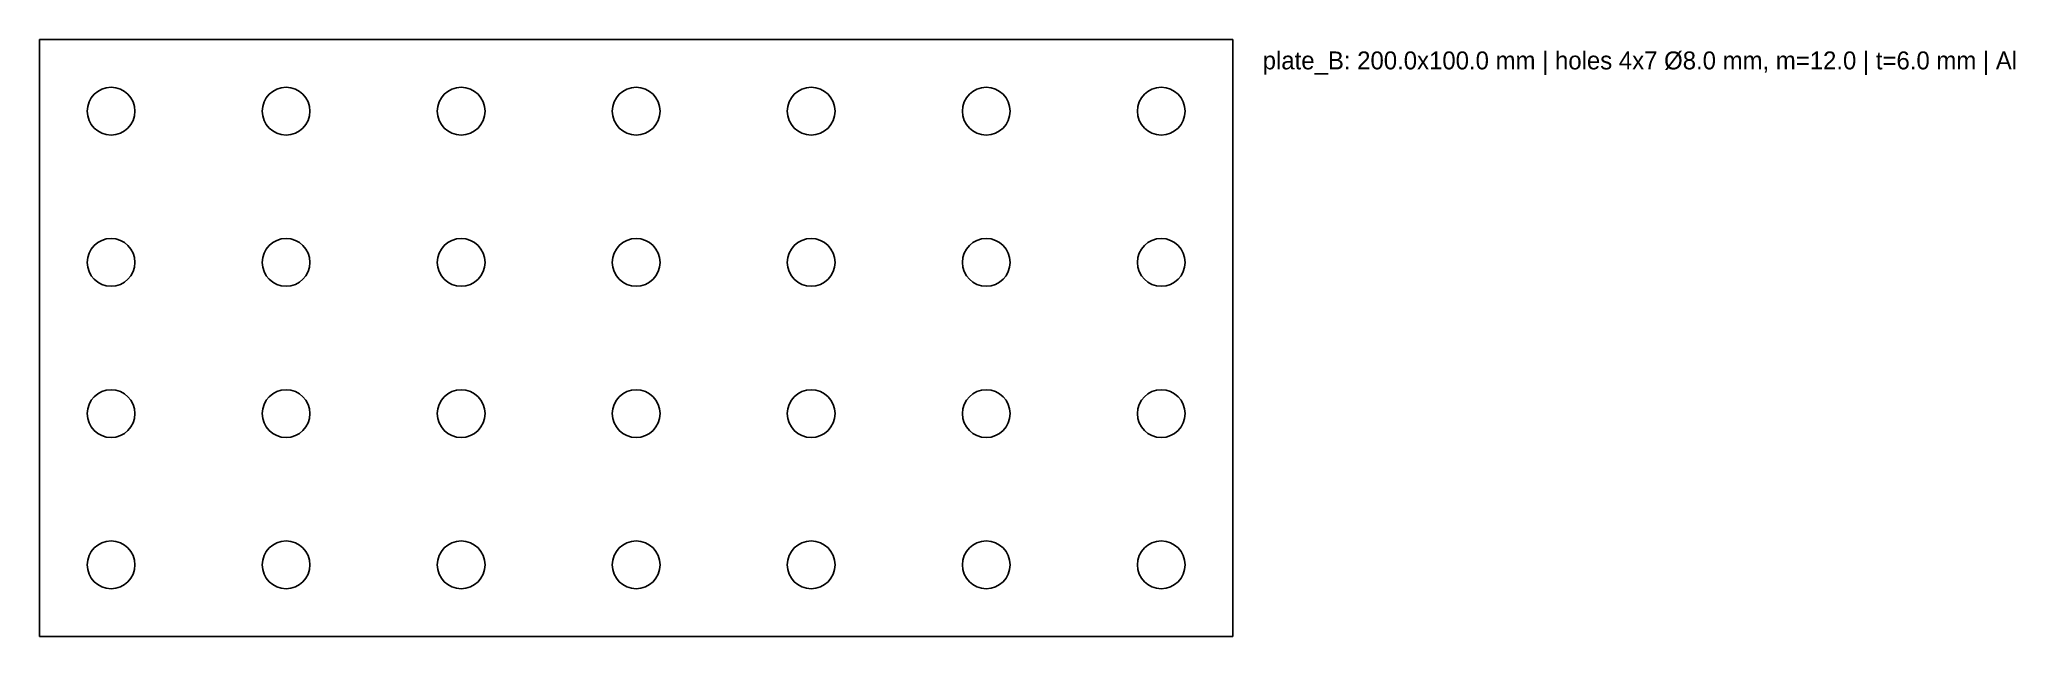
# Model space of a CAD drawing. Header units: millimetres. Extents: x 0 to 331, y 0 to 100.
import ezdxf

# ---------------------------------------------------------------- set-up
doc = ezdxf.new("R2010")
doc.units = ezdxf.units.MM
for name, color, linetype in [('ANNOTATIONS', 3, 'Continuous'), ('HOLES', 1, 'Continuous'), ('OUTER', 7, 'Continuous')]:
    doc.layers.add(name, color=color, linetype=linetype)

msp = doc.modelspace()

# ---------------------------------------------------------------- linework, layer by layer
at = {"layer": 'HOLES'}
for centre in [(12, 88), (41.33, 88), (70.67, 88), (100, 88), (129.33, 88), (158.67, 88), (188, 88), (12, 62.67), (41.33, 62.67), (70.67, 62.67), (100, 62.67), (129.33, 62.67), (158.67, 62.67), (188, 62.67), (12, 37.33), (41.33, 37.33), (70.67, 37.33), (100, 37.33), (129.33, 37.33), (158.67, 37.33), (188, 37.33), (12, 12), (41.33, 12), (70.67, 12), (100, 12), (129.33, 12), (158.67, 12), (188, 12)]:
    msp.add_circle(centre, 4, dxfattribs=at)
at = {"layer": 'OUTER'}
for p, q in [((200, 100), (0, 100)), ((0, 100), (0, 0)), ((200, 0), (200, 100)), ((0, 0), (200, 0))]:
    msp.add_line(p, q, dxfattribs=at)

# ---------------------------------------------------------------- texts
at = {"layer": 'ANNOTATIONS'}
msp.add_text('plate_B: 200.0x100.0 mm | holes 4x7 Ø8.0 mm, m=12.0 | t=6.0 mm | Al', height=3, dxfattribs=at).set_placement((205, 95))

doc.saveas('drawing.dxf')
